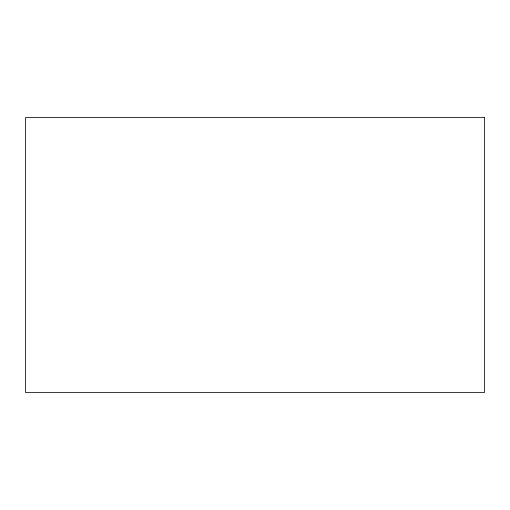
<?xml version="1.0" encoding="UTF-8"?>
<svg xmlns="http://www.w3.org/2000/svg" width="510" height="510" viewBox="0 0 510 510"><rect width="100%" height="100%" fill="white"/><g stroke="black" fill="none" stroke-linecap="round" stroke-linejoin="round"><path stroke-width="0.76" d="M484.5 117.593L25.5 117.593L25.5 392.407L484.5 392.407L484.5 117.593"/></g></svg>
